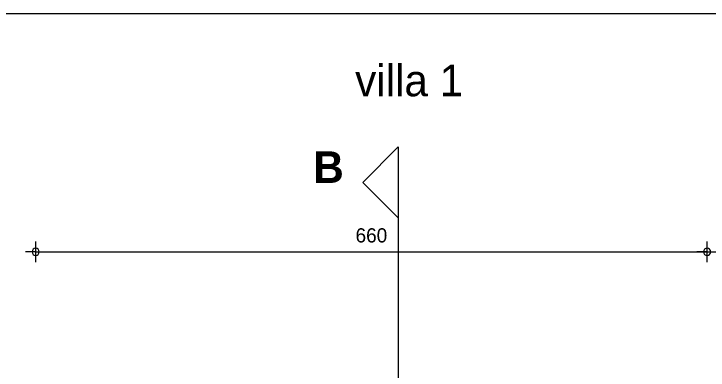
# Model space of a CAD drawing. Header units: metres. Extents: x 1.8 to 61.8, y -52.8 to -10.8.
# Drawn here: x 6.39 to 13.21, y -14.27 to -10.77 of the extents above; entities that cross this region are included whole.
import ezdxf
from ezdxf.enums import TextEntityAlignment as Align
from ezdxf.lldxf.tags import DXFTag

# ---------------------------------------------------------------- set-up
doc = ezdxf.new("R2010")
doc.units = ezdxf.units.M
doc.header["$MEASUREMENT"] = 0
for name, color, linetype in [('Calque commun', 7, 'Continuous'), ('Calque100', 7, 'Continuous'), ('Cotations', 7, 'Continuous'), ('Textes', 7, 'Continuous')]:
    doc.layers.add(name, color=color, linetype=linetype)
doc.styles.add('Century Gothic', font='GOTHICB.TTF', dxfattribs={"height": 0.31023})
doc.styles.add('Century Gothic10', font='GOTHIC.TTF', dxfattribs={"height": 0.310302})
doc.styles.add('Century Gothic11', font='GOTHIC.TTF', dxfattribs={"height": 0.139636})
tags = doc.linetypes.add('DASHDOT2', pattern=[0.5, 0.25, -0.125, 0, -0.125]).pattern_tags.tags
tags[10:11] = [DXFTag(74, 4), DXFTag(75, 0), DXFTag(340, '0'), DXFTag(46, 1.0), DXFTag(50, 0.0), DXFTag(44, 0.0), DXFTag(45, 0.0)]
tags[8:9] = [DXFTag(74, 4), DXFTag(75, 0), DXFTag(340, '0'), DXFTag(46, 1.0), DXFTag(50, 0.0), DXFTag(44, 0.0), DXFTag(45, 0.0)]
tags[6:7] = [DXFTag(74, 4), DXFTag(75, 0), DXFTag(340, '0'), DXFTag(46, 1.0), DXFTag(50, 0.0), DXFTag(44, 0.0), DXFTag(45, 0.0)]
tags[4:5] = [DXFTag(74, 4), DXFTag(75, 0), DXFTag(340, '0'), DXFTag(46, 1.0), DXFTag(50, 0.0), DXFTag(44, 0.0), DXFTag(45, 0.0)]

# ---------------------------------------------------------------- blocks, each defined once
blk = doc.blocks.new('new131')
at = {"layer": 'Calque commun', "color": 5, "linetype": 'Continuous', "lineweight": 9}
blk.add_arc((0, 0), 0.5, 0, 359.99941, dxfattribs=at)
blk = doc.blocks.new('new132')
at = {"layer": 'Calque commun', "color": 5, "linetype": 'Continuous', "lineweight": 9}
blk.add_arc((0, 0), 0.5, 0, 359.99941, dxfattribs=at)
blk = doc.blocks.new('DimLine55577')
at = {"layer": 'Calque commun', "color": 5, "linetype": 'Continuous', "lineweight": 9}
for p, q in [((6.6016, -13.2034), (6.6016, -13.0034)), ((13.2015, -13.2034), (13.2015, -13.0034)), ((6.6016, -13.1034), (6.5016, -13.1034)), ((6.6016, -13.1034), (13.2015, -13.1034)), ((13.2015, -13.1034), (13.3015, -13.1034))]:
    blk.add_line(p, q, dxfattribs=at)
at = {"layer": 'Calque commun', "color": 5, "linetype": 'Continuous', "lineweight": 9, "xscale": 0.07000000029802322, "yscale": 0.07000000029802322, "zscale": 0.07000000029802322}
for name, p in [('new131', (6.6016, -13.1034)), ('new132', (13.2015, -13.1034))]:
    blk.add_blockref(name, p, dxfattribs=at)
at = {"layer": 'Calque commun', "color": 5, "linetype": 'Continuous', "lineweight": 9, "style": 'Century Gothic11'}
blk.add_text('660', height=0.13964, dxfattribs=at).set_placement((9.9016, -13.0534), align=Align.BOTTOM_CENTER)
blk = doc.blocks.new('new133')
at = {"layer": 'Calque commun', "color": 5, "linetype": 'Continuous', "lineweight": 9}
blk.add_arc((0, 0), 0.5, 0, 359.99941, dxfattribs=at)
blk = doc.blocks.new('new134')
at = {"layer": 'Calque commun', "color": 5, "linetype": 'Continuous', "lineweight": 9}
blk.add_arc((0, 0), 0.5, 0, 359.99941, dxfattribs=at)
blk = doc.blocks.new('DimLine55585')
at = {"layer": 'Calque commun', "color": 5, "linetype": 'Continuous', "lineweight": 9}
for p, q in [((13.2015, -13.2034), (13.2015, -13.0034)), ((19.4015, -13.2034), (19.4015, -13.0034)), ((13.2015, -13.1034), (13.1015, -13.1034)), ((13.2015, -13.1034), (19.4015, -13.1034)), ((19.4015, -13.1034), (19.5015, -13.1034))]:
    blk.add_line(p, q, dxfattribs=at)
at = {"layer": 'Calque commun', "color": 5, "linetype": 'Continuous', "lineweight": 9, "xscale": 0.07000000029802322, "yscale": 0.07000000029802322, "zscale": 0.07000000029802322}
for name, p in [('new133', (13.2015, -13.1034)), ('new134', (19.4015, -13.1034))]:
    blk.add_blockref(name, p, dxfattribs=at)
at = {"layer": 'Calque commun', "color": 5, "linetype": 'Continuous', "lineweight": 9, "style": 'Century Gothic11'}
blk.add_text('620', height=0.13964, dxfattribs=at).set_placement((16.3015, -13.0534), align=Align.BOTTOM_CENTER)
blk = doc.blocks.new('fleche08')
at = {"layer": 'Calque100', "color": 6, "linetype": 'Continuous', "lineweight": 18}
mesh = blk.add_polyface(dxfattribs=at)
corners = [(-0.35, -0.35), (0, 0), (0.35, -0.35)]
mesh.append_faces([[corners[k] for k in face] for face in [(0, 1, 2)]], dxfattribs={"color": 6})

msp = doc.modelspace()

# ---------------------------------------------------------------- linework, layer by layer
at = {"layer": 'Cotations', "color": 1, "linetype": 'DASHDOT2', "lineweight": 18, "flags": 128}
msp.add_lwpolyline([(10.1657, -12.0709), (10.1657, -26.6337), (10.1657, -26.6337)], dxfattribs=at)

# ---------------------------------------------------------------- block references
at = {"layer": 'Calque commun', "color": 0, "linetype": 'ByBlock', "lineweight": -2, "rotation": 90}
msp.add_blockref('fleche08', (9.8157, -12.4209), dxfattribs=at)
at = {"layer": 'Calque commun', "color": 5, "linetype": 'Continuous', "lineweight": 9}
for name in ['DimLine55577', 'DimLine55585']:
    msp.add_blockref(name, (0, 0), dxfattribs=at)

# ---------------------------------------------------------------- texts
at = {"layer": 'Textes', "color": 5, "linetype": 'ByBlock', "lineweight": -2, "style": 'Century Gothic10'}
msp.add_text('villa 1', height=0.3103, dxfattribs=at).set_placement((9.7421, -11.6681), align=Align.BOTTOM_LEFT)
at = {"layer": 'Textes', "color": 5, "linetype": 'ByBlock', "lineweight": -2, "style": 'Century Gothic'}
msp.add_text('B', height=0.3102, dxfattribs=at).set_placement((9.3307, -12.1165), align=Align.TOP_LEFT)

# ---------------------------------------------------------------- meshes
at = {"layer": 'Calque commun', "color": 7, "linetype": 'Continuous', "lineweight": 9}
mesh = msp.add_polyface(dxfattribs=at)
corners = [(61.7636, -10.7659), (1.7636, -10.7659), (1.7636, -52.7659), (61.7636, -52.7659)]
mesh.append_faces([[corners[k] for k in face] for face in [(0, 1, 2, 3)]], dxfattribs={"color": 7})

doc.saveas('drawing.dxf')
